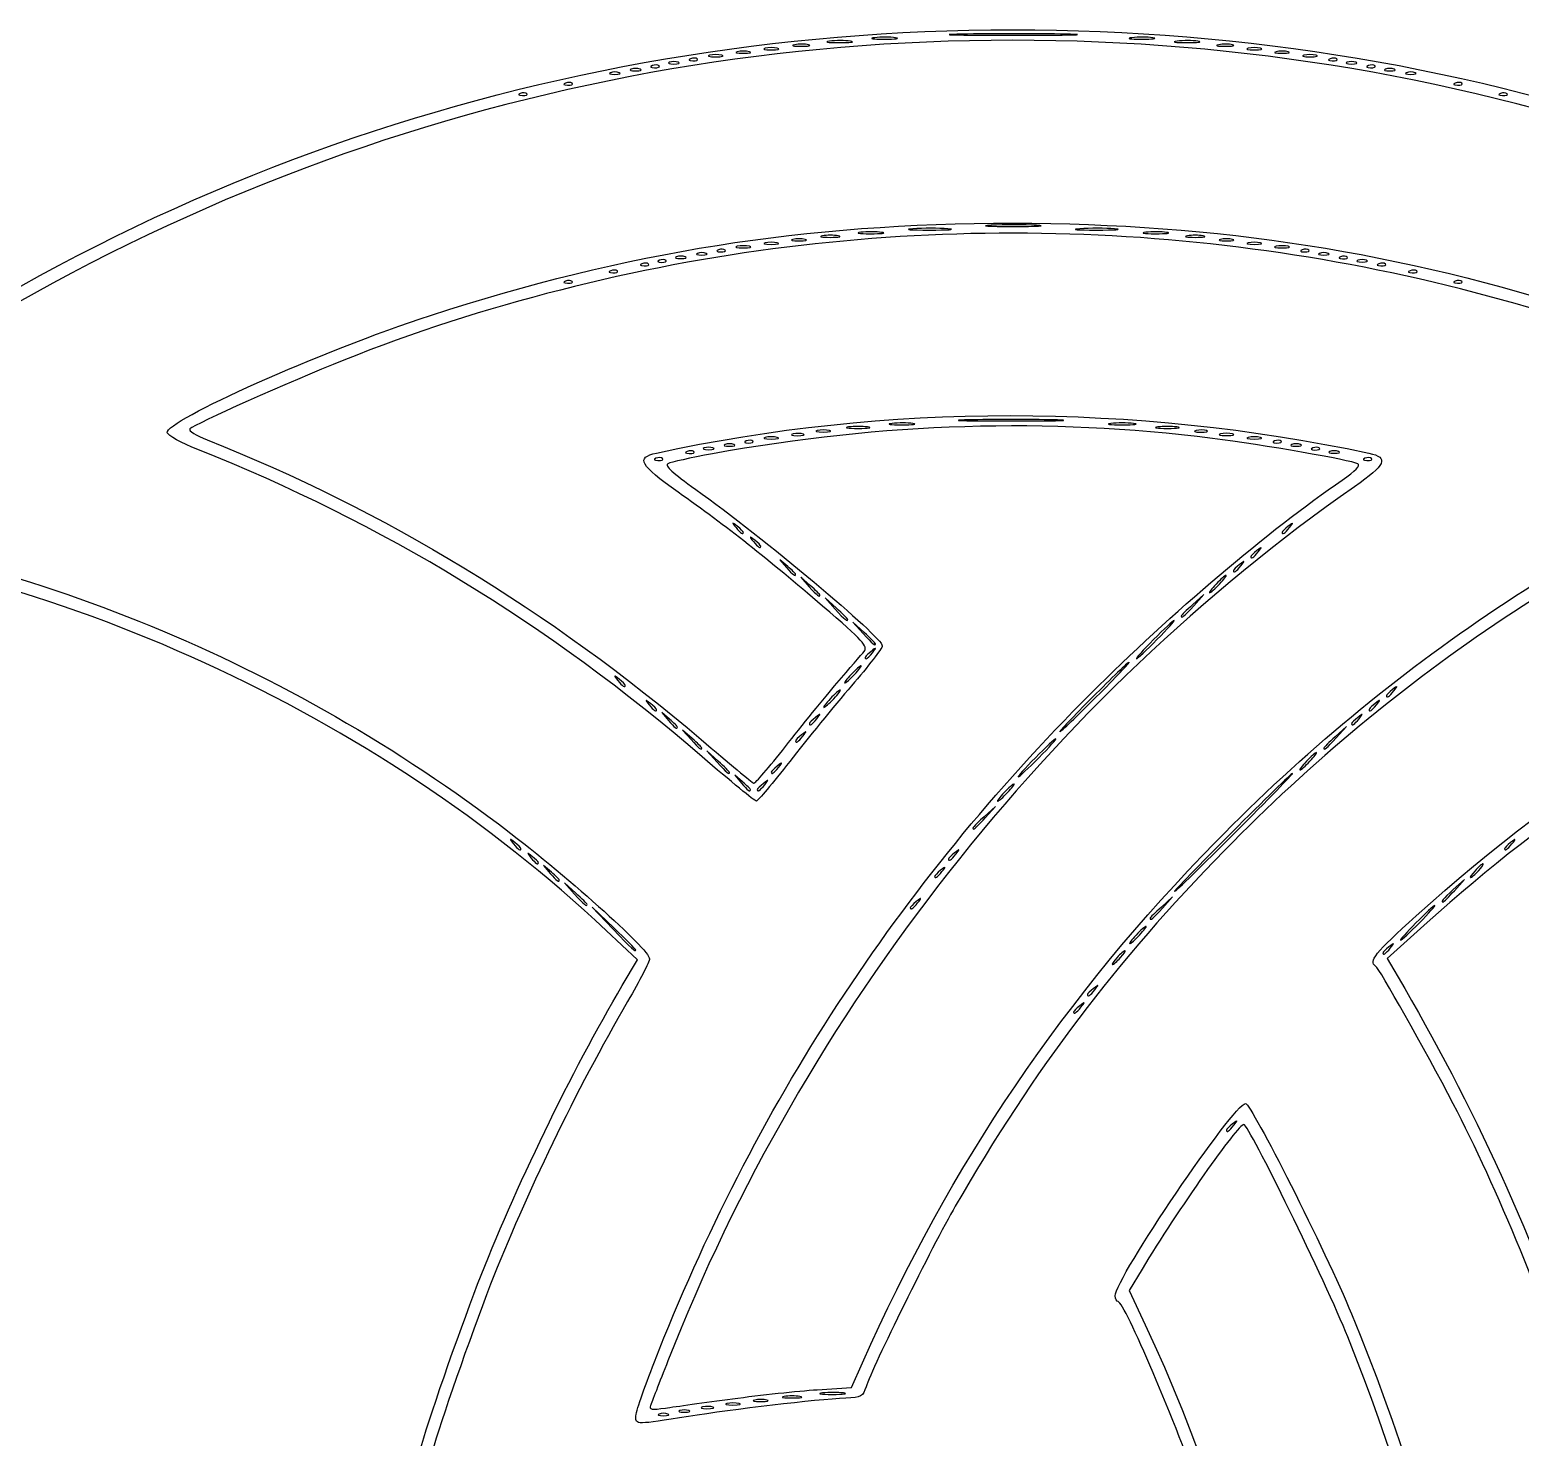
# Model space of a CAD drawing. Extents: x -435 to -123, y 280 to 590.
# Drawn here: x -354.8 to -241.4, y 482.9 to 590.1 of the extents above; entities that cross this region are included whole.
import ezdxf

# ---------------------------------------------------------------- set-up
doc = ezdxf.new("R2010")
doc.units = 0
doc.layers.add('Image', color=7, linetype='CONTINUOUS')

msp = doc.modelspace()

# ---------------------------------------------------------------- linework, layer by layer
at = {"layer": 'Image', "color": 7}
for points in [[(-295.553871, 588.941659)], [(-292.37723, 589.2135)], [(-288.937647, 589.478083)], [(-275.961449, 589.75139)], [(-269.35848, 589.478083)], [(-265.918897, 589.2135)], [(-263.274715, 588.941659)], [(-304.029136, 587.861373)], [(-302.17155, 588.148499)], [(-300.054883, 588.413082)], [(-297.938216, 588.677665)], [(-261.161133, 588.677665)], [(-259.044466, 588.413082)], [(-256.9278, 588.148499)], [(-255.345811, 587.861373)], [(-309.976758, 586.818425)], [(-308.389258, 587.083008)], [(-306.939553, 587.332206)], [(-305.478841, 587.612175)], [(-253.885091, 587.612175)], [(-252.435394, 587.332206)], [(-250.974675, 587.083008)], [(-249.387175, 586.818425)], [(-313.554136, 586.00929)], [(-245.820811, 586.00929)], [(-316.99372, 585.21554)], [(-242.381228, 585.21554)], [(-295.82155, 574.125582)], [(-293.308008, 574.394505)], [(-289.99598, 574.661416)], [(-284.96477, 574.931135)], [(-278.215751, 575.197094)], [(-272.26477, 574.931135)], [(-268.300147, 574.661416)], [(-265.526758, 574.394505)], [(-263.2778, 574.125582)], [(-303.362175, 573.060092)], [(-301.91247, 573.30929)], [(-300.054883, 573.596415)], [(-297.938216, 573.860999)], [(-261.161133, 573.860999)], [(-259.044466, 573.596415)], [(-257.462478, 573.30929)], [(-256.001758, 573.060092)], [(-307.733303, 572.250959)], [(-306.410386, 572.515542)], [(-304.949675, 572.795508)], [(-254.552061, 572.780126)], [(-253.091341, 572.530925)], [(-251.641644, 572.250959)], [(-313.554136, 570.928042)], [(-310.114553, 571.721792)], [(-249.260394, 571.721792)], [(-245.820811, 570.928042)], [(-293.969466, 559.573501)], [(-291.05905, 559.845207)], [(-287.61473, 560.109336)], [(-276.903841, 560.382544)], [(-270.818425, 560.111717)], [(-267.511133, 559.845207)], [(-265.257148, 559.564678)], [(-302.833008, 558.243425)], [(-301.245508, 558.508008)], [(-299.795803, 558.757206)], [(-297.938216, 559.044332)], [(-295.948814, 559.300094)], [(-263.2778, 559.308918)], [(-261.161133, 559.044332)], [(-259.579144, 558.757206)], [(-258.118425, 558.508008)], [(-256.668728, 558.228042)], [(-306.67497, 557.434292)], [(-304.29372, 557.963459)], [(-255.208008, 557.978842)], [(-252.699978, 557.434292)], [(-300.517904, 551.818096)], [(-258.94457, 552.18122)], [(-299.194987, 550.759762)], [(-261.32582, 550.329137)], [(-262.648737, 549.270804)], [(-296.549154, 548.634483)], [(-294.697071, 547.041872)], [(-264.269987, 547.881741)], [(-266.23772, 546.228095)], [(-292.580404, 545.186407)], [(-269.032487, 543.648408)], [(-290.69456, 542.65622)], [(-290.463737, 543.334324)], [(-309.513737, 540.176429)], [(-292.051237, 541.002575)], [(-293.638737, 539.150491)], [(-273.662696, 539.282783)], [(-251.00707, 539.745804)], [(-307.132487, 538.324346)], [(-252.329987, 538.68747)], [(-305.544987, 536.992817)], [(-294.927893, 537.629137)], [(-253.652904, 537.629137)], [(-295.986226, 536.30622)], [(-255.389801, 536.173929)], [(-303.692904, 535.400205)], [(-278.028321, 534.652575)], [(-301.576237, 533.54474)], [(-297.83831, 533.92497)], [(-257.390821, 534.387991)], [(-299.988737, 532.230317)], [(-298.896643, 532.602054)], [(-280.409571, 532.006741)], [(-282.11272, 530.088512)], [(-263.079362, 528.964033)], [(-317.451237, 527.74101)], [(-242.011237, 528.104134)], [(-316.128321, 526.682676)], [(-284.34456, 527.310387)], [(-314.540821, 525.351147)], [(-285.402893, 525.98747)], [(-244.558529, 526.053614)], [(-246.393967, 524.532259)], [(-312.424154, 523.490571)], [(-287.254976, 523.60622)], [(-268.61897, 523.209345)], [(-249.056446, 522.084864)], [(-270.355404, 521.158825)], [(-308.719987, 520.042624)], [(-251.271654, 520.166634)], [(-271.810612, 519.439033)], [(-273.761226, 516.991637)], [(-274.81956, 515.66872)], [(-263.177904, 506.672887)], [(-301.340837, 485.850803)], [(-298.731966, 485.754751)], [(-296.218425, 486.023674)], [(-292.906397, 486.290586)], [(-308.719987, 484.488061)], [(-306.272591, 484.689261)], [(-304.685091, 484.953844)], [(-302.827981, 485.216764)], [(-300.848633, 485.490168)]]:
    msp.add_lwpolyline(points, close=True, dxfattribs=at)
for points in [[(-297.144466, 549.229796), (-297.739779, 549.733825), (-297.235748, 549.138512)], [(-295.424675, 547.769476), (-296.152279, 548.410908), (-295.51085, 547.683304)], [(-266.23772, 546.228095), (-265.460612, 547.087991), (-266.320508, 546.310886)], [(-293.4403, 546.046303), (-294.300196, 546.823408), (-293.523088, 545.963512)], [(-291.323633, 544.194219), (-292.183529, 544.971325), (-291.406421, 544.111429)], [(-306.1403, 537.588129), (-306.735612, 538.092158), (-306.231581, 537.496845)], [(-304.420508, 536.127809), (-305.148112, 536.769241), (-304.506683, 536.041637)], [(-255.389801, 536.173929), (-254.612696, 537.033825), (-255.472591, 536.256719)], [(-302.436133, 534.404636), (-303.296029, 535.181741), (-302.518921, 534.321845)], [(-300.58405, 532.825629), (-301.179362, 533.329658), (-300.675331, 532.734345)], [(-282.11272, 530.088512), (-281.335612, 530.948408), (-282.195508, 530.171303)], [(-315.136133, 525.94646), (-315.731446, 526.450489), (-315.227414, 525.855176)], [(-246.393967, 524.532259), (-245.616862, 525.392155), (-246.476758, 524.61505)], [(-313.28405, 524.350467), (-314.143946, 525.127572), (-313.366838, 524.267676)], [(-310.373633, 521.69627), (-312.027279, 523.275489), (-310.44806, 521.621843)], [(-268.61897, 523.209345), (-267.841862, 524.069241), (-268.701758, 523.292136)], [(-248.471103, 522.101331), (-251.500492, 519.360433), (-250.176702, 517.08463)], [(-309.744295, 517.310092), (-308.578276, 519.282191), (-310.964236, 521.515618)], [(-270.173476, 495.724876), (-271.14836, 494.103425), (-269.929478, 491.491543)], [(-294.905298, 486.540545), (-292.277033, 486.712787), (-291.446373, 488.589971)]]:
    msp.add_lwpolyline(points, dxfattribs=at)
for points in [[(-377.354862, 555.773746), (-349.712042, 578.146849), (-315.847201, 590.082783), (-280.012696, 590.082783)], [(-280.012696, 590.082783), (-244.37826, 590.082783), (-211.256774, 578.494483), (-183.353631, 556.264421)], [(-280.012696, 589.289033), (-315.107876, 589.289033), (-348.597908, 577.498469), (-376.334152, 555.377937)], [(-296.612204, 588.946998), (-296.941346, 588.883712), (-296.734362, 588.829528), (-296.152279, 588.826591)], [(-295.553871, 588.941653), (-295.806839, 589.007876), (-296.283089, 589.010278), (-296.612204, 588.946998)], [(-296.152279, 588.826591), (-295.570196, 588.823655), (-295.300929, 588.875436), (-295.553871, 588.941659)], [(-293.96473, 589.216198), (-294.440266, 589.157313), (-294.114987, 589.107918), (-293.241862, 589.106433)], [(-292.37723, 589.2135), (-292.774793, 589.27387), (-293.489168, 589.275084), (-293.96473, 589.216198)], [(-293.241862, 589.106433), (-292.368737, 589.104846), (-291.979641, 589.153127), (-292.37723, 589.2135)], [(-290.525147, 589.480782), (-291.000683, 589.421896), (-290.675404, 589.372501), (-289.802279, 589.371017)], [(-288.937647, 589.478083), (-289.33521, 589.538453), (-290.049585, 589.539667), (-290.525147, 589.480782)], [(-289.802279, 589.371017), (-288.929154, 589.369429), (-288.540058, 589.41771), (-288.937647, 589.478083)], [(-283.898949, 589.751607), (-286.127137, 589.707302), (-284.378321, 589.670959), (-280.012696, 589.67084)], [(-275.961449, 589.75139), (-278.098885, 589.79581), (-281.67076, 589.795908), (-283.898949, 589.751607)], [(-280.012696, 589.67084), (-275.647071, 589.670721), (-273.824012, 589.706969), (-275.961449, 589.75139)], [(-184.137644, 555.685526), (-211.849441, 577.643567), (-245.075419, 589.289033), (-280.012696, 589.289033)], [(-270.94598, 589.480782), (-271.421516, 589.421896), (-271.096237, 589.372501), (-270.223112, 589.371017)], [(-269.35848, 589.478083), (-269.756043, 589.538453), (-270.470418, 589.539667), (-270.94598, 589.480782)], [(-270.223112, 589.371017), (-269.349987, 589.369429), (-268.960891, 589.41771), (-269.35848, 589.478083)], [(-267.506397, 589.216198), (-267.981933, 589.157313), (-267.656654, 589.107918), (-266.783529, 589.106433)], [(-265.918897, 589.2135), (-266.31646, 589.27387), (-267.030835, 589.275084), (-267.506397, 589.216198)], [(-266.783529, 589.106433), (-265.910404, 589.104846), (-265.521308, 589.153127), (-265.918897, 589.2135)], [(-264.333048, 588.946998), (-264.662179, 588.883712), (-264.455196, 588.829528), (-263.873112, 588.826591)], [(-263.274715, 588.941653), (-263.52768, 589.007876), (-264.00393, 589.010278), (-264.333048, 588.946998)], [(-263.873112, 588.826591), (-263.291029, 588.823655), (-263.021749, 588.875436), (-263.274715, 588.941659)], [(-304.536263, 587.882259), (-304.747321, 587.797799), (-304.684642, 587.735103), (-304.376402, 587.722408)], [(-304.029136, 587.861384), (-304.117057, 587.949302), (-304.345261, 587.9587), (-304.536263, 587.882259)], [(-304.376402, 587.722408), (-304.097505, 587.710926), (-303.941215, 587.773455), (-304.029136, 587.861373)], [(-303.097591, 588.148499), (-303.352253, 588.081948), (-303.143894, 588.027497), (-302.634571, 588.027497)], [(-302.17155, 588.148499), (-302.426211, 588.215047), (-302.84293, 588.215047), (-303.097591, 588.148499)], [(-302.634571, 588.027497), (-302.125248, 588.027497), (-301.916888, 588.081948), (-302.17155, 588.148499)], [(-300.980925, 588.413082), (-301.235586, 588.346531), (-301.027227, 588.29208), (-300.517904, 588.29208)], [(-300.054883, 588.413082), (-300.309545, 588.47963), (-300.726263, 588.47963), (-300.980925, 588.413082)], [(-300.517904, 588.29208), (-300.008581, 588.29208), (-299.800222, 588.346531), (-300.054883, 588.413082)], [(-298.864258, 588.677665), (-299.11892, 588.611115), (-298.91056, 588.556664), (-298.401237, 588.556664)], [(-297.938216, 588.677665), (-298.192878, 588.744213), (-298.609597, 588.744213), (-298.864258, 588.677665)], [(-298.401237, 588.556664), (-297.891914, 588.556664), (-297.683555, 588.611115), (-297.938216, 588.677665)], [(-262.087175, 588.677665), (-262.341836, 588.611115), (-262.133477, 588.556664), (-261.624154, 588.556664)], [(-261.161133, 588.677665), (-261.415795, 588.744213), (-261.832513, 588.744213), (-262.087175, 588.677665)], [(-261.624154, 588.556664), (-261.114831, 588.556664), (-260.906472, 588.611115), (-261.161133, 588.677665)], [(-259.970508, 588.413082), (-260.22517, 588.346531), (-260.01681, 588.29208), (-259.507487, 588.29208)], [(-259.044466, 588.413082), (-259.299128, 588.47963), (-259.715847, 588.47963), (-259.970508, 588.413082)], [(-259.507487, 588.29208), (-258.998164, 588.29208), (-258.789805, 588.346531), (-259.044466, 588.413082)], [(-257.853841, 588.148499), (-258.108503, 588.081948), (-257.900144, 588.027497), (-257.390821, 588.027497)], [(-256.9278, 588.148499), (-257.182461, 588.215047), (-257.59918, 588.215047), (-257.853841, 588.148499)], [(-257.390821, 588.027497), (-256.881498, 588.027497), (-256.673138, 588.081948), (-256.9278, 588.148499)], [(-255.85293, 587.882259), (-256.063996, 587.797799), (-256.001303, 587.735103), (-255.693077, 587.722408)], [(-255.345811, 587.861384), (-255.433729, 587.949302), (-255.661935, 587.9587), (-255.85293, 587.882259)], [(-255.693077, 587.722408), (-255.414164, 587.710926), (-255.257893, 587.773455), (-255.345811, 587.861373)], [(-310.638216, 586.818425), (-310.820117, 586.745027), (-310.671289, 586.684972), (-310.307487, 586.684972)], [(-309.976758, 586.818425), (-310.158659, 586.891823), (-310.456315, 586.891823), (-310.638216, 586.818425)], [(-310.307487, 586.684972), (-309.943685, 586.684972), (-309.794857, 586.745027), (-309.976758, 586.818425)], [(-309.050716, 587.083008), (-309.232617, 587.00961), (-309.083789, 586.949555), (-308.719987, 586.949555)], [(-308.389258, 587.083008), (-308.571159, 587.156407), (-308.868815, 587.156407), (-309.050716, 587.083008)], [(-308.719987, 586.949555), (-308.356185, 586.949555), (-308.207357, 587.00961), (-308.389258, 587.083008)], [(-307.44668, 587.353092), (-307.657738, 587.268632), (-307.595058, 587.205937), (-307.286819, 587.193242)], [(-306.939553, 587.332217), (-307.027474, 587.420135), (-307.255677, 587.429533), (-307.44668, 587.353092)], [(-307.286819, 587.193242), (-307.007921, 587.181759), (-306.851632, 587.244288), (-306.939553, 587.332206)], [(-306.1403, 587.612175), (-306.322201, 587.538777), (-306.173373, 587.478722), (-305.809571, 587.478722)], [(-305.478841, 587.612175), (-305.660742, 587.685573), (-305.958399, 587.685573), (-306.1403, 587.612175)], [(-305.809571, 587.478722), (-305.445769, 587.478722), (-305.29694, 587.538777), (-305.478841, 587.612175)], [(-254.54655, 587.612175), (-254.728451, 587.538777), (-254.579623, 587.478722), (-254.215821, 587.478722)], [(-253.885091, 587.612175), (-254.066992, 587.685573), (-254.364649, 587.685573), (-254.54655, 587.612175)], [(-254.215821, 587.478722), (-253.852019, 587.478722), (-253.70319, 587.538777), (-253.885091, 587.612175)], [(-252.942513, 587.353092), (-253.153579, 587.268632), (-253.090886, 587.205937), (-252.78266, 587.193242)], [(-252.435394, 587.332217), (-252.523313, 587.420135), (-252.751519, 587.429533), (-252.942513, 587.353092)], [(-252.78266, 587.193242), (-252.503747, 587.181759), (-252.347476, 587.244288), (-252.435394, 587.332206)], [(-251.636133, 587.083008), (-251.818034, 587.00961), (-251.669206, 586.949555), (-251.305404, 586.949555)], [(-250.974675, 587.083008), (-251.156576, 587.156407), (-251.454232, 587.156407), (-251.636133, 587.083008)], [(-251.305404, 586.949555), (-250.941602, 586.949555), (-250.792774, 587.00961), (-250.974675, 587.083008)], [(-250.048633, 586.818425), (-250.230534, 586.745027), (-250.081706, 586.684972), (-249.717904, 586.684972)], [(-249.387175, 586.818425), (-249.569076, 586.891823), (-249.866732, 586.891823), (-250.048633, 586.818425)], [(-249.717904, 586.684972), (-249.354102, 586.684972), (-249.205274, 586.745027), (-249.387175, 586.818425)], [(-314.061263, 586.030176), (-314.272321, 585.945716), (-314.209642, 585.88302), (-313.901402, 585.870325)], [(-313.554136, 586.0093), (-313.642057, 586.097219), (-313.870261, 586.106617), (-314.061263, 586.030176)], [(-313.901402, 585.870325), (-313.622505, 585.858842), (-313.466215, 585.921371), (-313.554136, 586.00929)], [(-246.32793, 586.030176), (-246.538996, 585.945716), (-246.476303, 585.88302), (-246.168077, 585.870325)], [(-245.820811, 586.0093), (-245.908729, 586.097219), (-246.136935, 586.106617), (-246.32793, 586.030176)], [(-246.168077, 585.870325), (-245.889164, 585.858842), (-245.732893, 585.921371), (-245.820811, 586.00929)], [(-317.500847, 585.236426), (-317.711905, 585.151966), (-317.649225, 585.08927), (-317.340985, 585.076575)], [(-316.99372, 585.21555), (-317.081641, 585.303469), (-317.309844, 585.312867), (-317.500847, 585.236426)], [(-317.340985, 585.076575), (-317.062088, 585.065092), (-316.905799, 585.127621), (-316.99372, 585.21554)], [(-242.888347, 585.236426), (-243.099413, 585.151966), (-243.03672, 585.08927), (-242.728493, 585.076575)], [(-242.381228, 585.21555), (-242.469146, 585.303469), (-242.697352, 585.312867), (-242.888347, 585.236426)], [(-242.728493, 585.076575), (-242.44958, 585.065092), (-242.293309, 585.127621), (-242.381228, 585.21554)], [(-229.477279, 565.095409), (-251.03986, 573.48937), (-274.238588, 576.380189), (-297.210612, 573.535739)], [(-324.330404, 568.337002), (-309.452513, 573.198969), (-295.830175, 575.356667), (-280.012696, 575.356667)], [(-278.215751, 575.197142), (-279.119198, 575.248648), (-280.66701, 575.249029), (-281.655335, 575.197936)], [(-280.012696, 575.356667), (-264.456315, 575.356667), (-250.33069, 573.14261), (-236.091862, 568.472495)], [(-296.747591, 574.125582), (-297.002253, 574.059031), (-296.793894, 574.00458), (-296.284571, 574.00458)], [(-295.82155, 574.125582), (-296.076211, 574.19213), (-296.49293, 574.19213), (-296.747591, 574.125582)], [(-296.284571, 574.00458), (-295.775248, 574.00458), (-295.566888, 574.059031), (-295.82155, 574.125582)], [(-294.498633, 574.394505), (-294.826055, 574.331441), (-294.558164, 574.279842), (-293.903321, 574.279842)], [(-293.308008, 574.394505), (-293.63543, 574.457571), (-294.171211, 574.457571), (-294.498633, 574.394505)], [(-293.903321, 574.279842), (-293.248477, 574.279842), (-292.980586, 574.331441), (-293.308008, 574.394505)], [(-291.58348, 574.664115), (-292.059016, 574.605229), (-291.733737, 574.555834), (-290.860612, 574.55435)], [(-289.99598, 574.661416), (-290.393543, 574.721786), (-291.107918, 574.723001), (-291.58348, 574.664115)], [(-290.860612, 574.55435), (-289.987487, 574.552762), (-289.598391, 574.601044), (-289.99598, 574.661416)], [(-287.610603, 574.932387), (-288.379456, 574.878771), (-287.817904, 574.83434), (-286.362696, 574.833652)], [(-284.96477, 574.931064), (-285.651099, 574.985369), (-286.841724, 574.985933), (-287.610603, 574.932387)], [(-286.362696, 574.833652), (-284.907487, 574.832858), (-284.278414, 574.876829), (-284.96477, 574.931135)], [(-281.655335, 575.197936), (-282.643659, 575.14689), (-281.904466, 575.104747), (-280.012696, 575.104284)], [(-280.012696, 575.104284), (-278.120925, 575.103755), (-277.312305, 575.145585), (-278.215751, 575.197094)], [(-274.910603, 574.932387), (-275.679456, 574.878771), (-275.117904, 574.83434), (-273.662696, 574.833652)], [(-272.26477, 574.931064), (-272.951099, 574.985369), (-274.141724, 574.985933), (-274.910603, 574.932387)], [(-273.662696, 574.833652), (-272.207487, 574.832858), (-271.578414, 574.876829), (-272.26477, 574.931135)], [(-269.887647, 574.664115), (-270.363183, 574.605229), (-270.037904, 574.555834), (-269.164779, 574.55435)], [(-268.300147, 574.661416), (-268.69771, 574.721786), (-269.412085, 574.723001), (-269.887647, 574.664115)], [(-269.164779, 574.55435), (-268.291654, 574.552762), (-267.902558, 574.601044), (-268.300147, 574.661416)], [(-266.717383, 574.394505), (-267.044805, 574.331441), (-266.776914, 574.279842), (-266.122071, 574.279842)], [(-265.526758, 574.394505), (-265.85418, 574.457571), (-266.389961, 574.457571), (-266.717383, 574.394505)], [(-266.122071, 574.279842), (-265.467227, 574.279842), (-265.199336, 574.331441), (-265.526758, 574.394505)], [(-264.203841, 574.125582), (-264.458503, 574.059031), (-264.250144, 574.00458), (-263.740821, 574.00458)], [(-263.2778, 574.125582), (-263.532461, 574.19213), (-263.94918, 574.19213), (-264.203841, 574.125582)], [(-263.740821, 574.00458), (-263.231498, 574.00458), (-263.023138, 574.059031), (-263.2778, 574.125582)], [(-297.210612, 573.535739), (-308.719696, 572.110656), (-320.43669, 569.122703), (-330.944987, 564.933134)], [(-304.023633, 573.060092), (-304.205534, 572.986694), (-304.056706, 572.926639), (-303.692904, 572.926639)], [(-303.362175, 573.060092), (-303.544076, 573.13349), (-303.841732, 573.13349), (-304.023633, 573.060092)], [(-303.692904, 572.926639), (-303.329102, 572.926639), (-303.180274, 572.986694), (-303.362175, 573.060092)], [(-302.419597, 573.330176), (-302.630655, 573.245716), (-302.567975, 573.18302), (-302.259735, 573.170325)], [(-301.91247, 573.3093), (-302.000391, 573.397219), (-302.228594, 573.406617), (-302.419597, 573.330176)], [(-302.259735, 573.170325), (-301.980838, 573.158842), (-301.824549, 573.221371), (-301.91247, 573.30929)], [(-300.980925, 573.596415), (-301.235586, 573.529865), (-301.027227, 573.475414), (-300.517904, 573.475414)], [(-300.054883, 573.596415), (-300.309545, 573.662963), (-300.726263, 573.662963), (-300.980925, 573.596415)], [(-300.517904, 573.475414), (-300.008581, 573.475414), (-299.800222, 573.529865), (-300.054883, 573.596415)], [(-298.864258, 573.860999), (-299.11892, 573.794448), (-298.91056, 573.739997), (-298.401237, 573.739997)], [(-297.938216, 573.860999), (-298.192878, 573.927547), (-298.609597, 573.927547), (-298.864258, 573.860999)], [(-298.401237, 573.739997), (-297.891914, 573.739997), (-297.683555, 573.794448), (-297.938216, 573.860999)], [(-262.087175, 573.860999), (-262.341836, 573.794448), (-262.133477, 573.739997), (-261.624154, 573.739997)], [(-261.161133, 573.860999), (-261.415795, 573.927547), (-261.832513, 573.927547), (-262.087175, 573.860999)], [(-261.624154, 573.739997), (-261.114831, 573.739997), (-260.906472, 573.794448), (-261.161133, 573.860999)], [(-259.970508, 573.596415), (-260.22517, 573.529865), (-260.01681, 573.475414), (-259.507487, 573.475414)], [(-259.044466, 573.596415), (-259.299128, 573.662963), (-259.715847, 573.662963), (-259.970508, 573.596415)], [(-259.507487, 573.475414), (-258.998164, 573.475414), (-258.789805, 573.529865), (-259.044466, 573.596415)], [(-257.969597, 573.330176), (-258.180663, 573.245716), (-258.11797, 573.18302), (-257.809743, 573.170325)], [(-257.462478, 573.3093), (-257.550396, 573.397219), (-257.778602, 573.406617), (-257.969597, 573.330176)], [(-257.809743, 573.170325), (-257.53083, 573.158842), (-257.374559, 573.221371), (-257.462478, 573.30929)], [(-256.663216, 573.060092), (-256.845117, 572.986694), (-256.696289, 572.926639), (-256.332487, 572.926639)], [(-256.001758, 573.060092), (-256.183659, 573.13349), (-256.481315, 573.13349), (-256.663216, 573.060092)], [(-256.332487, 572.926639), (-255.968685, 572.926639), (-255.819857, 572.986694), (-256.001758, 573.060092)], [(-308.24043, 572.271845), (-308.451488, 572.187385), (-308.388808, 572.124689), (-308.080569, 572.111994)], [(-307.733303, 572.25097), (-307.821224, 572.338888), (-308.049427, 572.348286), (-308.24043, 572.271845)], [(-308.080569, 572.111994), (-307.801671, 572.100512), (-307.645382, 572.163041), (-307.733303, 572.250959)], [(-306.917513, 572.536428), (-307.128571, 572.451968), (-307.065892, 572.389273), (-306.757652, 572.376578)], [(-306.410386, 572.515553), (-306.498308, 572.603471), (-306.726511, 572.612869), (-306.917513, 572.536428)], [(-306.757652, 572.376578), (-306.478755, 572.365095), (-306.322465, 572.427624), (-306.410386, 572.515542)], [(-305.611133, 572.795508), (-305.793034, 572.72211), (-305.644206, 572.662055), (-305.280404, 572.662055)], [(-304.949675, 572.795508), (-305.131576, 572.868907), (-305.429232, 572.868907), (-305.611133, 572.795508)], [(-305.280404, 572.662055), (-304.916602, 572.662055), (-304.767774, 572.72211), (-304.949675, 572.795508)], [(-255.05918, 572.801012), (-255.270246, 572.716552), (-255.207553, 572.653856), (-254.899327, 572.641161)], [(-254.552061, 572.780136), (-254.639979, 572.868055), (-254.868185, 572.877453), (-255.05918, 572.801012)], [(-254.899327, 572.641161), (-254.620414, 572.629678), (-254.464143, 572.692207), (-254.552061, 572.780126)], [(-253.7528, 572.530925), (-253.934701, 572.457527), (-253.785873, 572.397472), (-253.422071, 572.397472)], [(-253.091341, 572.530925), (-253.273242, 572.604323), (-253.570899, 572.604323), (-253.7528, 572.530925)], [(-253.422071, 572.397472), (-253.058269, 572.397472), (-252.90944, 572.457527), (-253.091341, 572.530925)], [(-252.148763, 572.271845), (-252.359829, 572.187385), (-252.297136, 572.124689), (-251.98891, 572.111994)], [(-251.641644, 572.25097), (-251.729563, 572.338888), (-251.957769, 572.348286), (-252.148763, 572.271845)], [(-251.98891, 572.111994), (-251.709997, 572.100512), (-251.553726, 572.163041), (-251.641644, 572.250959)], [(-314.061263, 570.948928), (-314.272321, 570.864468), (-314.209642, 570.801773), (-313.901402, 570.789078)], [(-313.554136, 570.928053), (-313.642057, 571.015971), (-313.870261, 571.025369), (-314.061263, 570.948928)], [(-313.901402, 570.789078), (-313.622505, 570.777595), (-313.466215, 570.840124), (-313.554136, 570.928042)], [(-310.62168, 571.742678), (-310.832738, 571.658218), (-310.770058, 571.595523), (-310.461819, 571.582828)], [(-310.114553, 571.721803), (-310.202474, 571.809721), (-310.430677, 571.819119), (-310.62168, 571.742678)], [(-310.461819, 571.582828), (-310.182921, 571.571345), (-310.026632, 571.633874), (-310.114553, 571.721792)], [(-249.767513, 571.742678), (-249.978579, 571.658218), (-249.915886, 571.595523), (-249.60766, 571.582828)], [(-249.260394, 571.721803), (-249.348313, 571.809721), (-249.576519, 571.819119), (-249.767513, 571.742678)], [(-249.60766, 571.582828), (-249.328747, 571.571345), (-249.172476, 571.633874), (-249.260394, 571.721792)], [(-246.32793, 570.948928), (-246.538996, 570.864468), (-246.476303, 570.801773), (-246.168077, 570.789078)], [(-245.820811, 570.928053), (-245.908729, 571.015971), (-246.136935, 571.025369), (-246.32793, 570.948928)], [(-246.168077, 570.789078), (-245.889164, 570.777595), (-245.732893, 570.840124), (-245.820811, 570.928042)], [(-344.378756, 559.407359), (-344.554122, 560.317907), (-332.665467, 565.613177), (-324.330404, 568.337002)], [(-330.944987, 564.933134), (-335.096908, 563.277792), (-342.289104, 560.059078), (-342.656134, 559.692056)], [(-307.1309, 557.853702), (-289.847338, 561.656828), (-270.683276, 561.654852), (-252.894502, 557.848119)], [(-264.799154, 558.968764), (-277.417768, 560.548856), (-289.791114, 560.168827), (-302.876162, 557.79928)], [(-342.056746, 558.129776), (-343.293277, 558.621697), (-344.338169, 559.196608), (-344.378756, 559.407359)], [(-342.656134, 559.692056), (-342.781969, 559.566217), (-342.199013, 559.194338), (-341.345679, 558.856068)], [(-295.948814, 559.300081), (-296.127937, 559.372556), (-296.485125, 559.376966), (-296.742564, 559.309897)], [(-294.895508, 559.573501), (-295.15017, 559.506951), (-294.94181, 559.4525), (-294.432487, 559.4525)], [(-293.969466, 559.573501), (-294.224128, 559.640049), (-294.640847, 559.640049), (-294.895508, 559.573501)], [(-294.432487, 559.4525), (-293.923164, 559.4525), (-293.714805, 559.506951), (-293.969466, 559.573501)], [(-292.514258, 559.845207), (-292.91444, 559.784586), (-292.587019, 559.734985), (-291.786654, 559.734985)], [(-291.05905, 559.845207), (-291.459232, 559.905831), (-292.114076, 559.905831), (-292.514258, 559.845207)], [(-291.786654, 559.734985), (-290.986289, 559.734985), (-290.658867, 559.784586), (-291.05905, 559.845207)], [(-289.20223, 560.112034), (-289.677766, 560.053149), (-289.352487, 560.003754), (-288.479362, 560.002269)], [(-287.61473, 560.109336), (-288.012293, 560.169706), (-288.726668, 560.17092), (-289.20223, 560.112034)], [(-288.479362, 560.002269), (-287.606237, 560.000682), (-287.217141, 560.048963), (-287.61473, 560.109336)], [(-283.386133, 560.382544), (-285.168763, 560.336769), (-283.710248, 560.299317), (-280.144987, 560.299317)], [(-276.903841, 560.382544), (-278.686472, 560.42832), (-281.603503, 560.42832), (-283.386133, 560.382544)], [(-280.144987, 560.299317), (-276.579727, 560.299317), (-275.121211, 560.336769), (-276.903841, 560.382544)], [(-272.538216, 560.111717), (-273.011159, 560.053024), (-272.624206, 560.005002), (-271.678321, 560.005002)], [(-270.818425, 560.111717), (-271.291367, 560.170407), (-272.065274, 560.170407), (-272.538216, 560.111717)], [(-271.678321, 560.005002), (-270.732435, 560.005002), (-270.345482, 560.053024), (-270.818425, 560.111717)], [(-268.966341, 559.845207), (-269.366524, 559.784586), (-269.039102, 559.734985), (-268.238737, 559.734985)], [(-267.511133, 559.845207), (-267.911315, 559.905831), (-268.566159, 559.905831), (-268.966341, 559.845207)], [(-268.238737, 559.734985), (-267.438373, 559.734985), (-267.110951, 559.784586), (-267.511133, 559.845207)], [(-266.050898, 559.57448), (-266.308311, 559.507398), (-266.161758, 559.4481), (-265.725196, 559.442707)], [(-265.257148, 559.564664), (-265.436271, 559.637139), (-265.793458, 559.64155), (-266.050898, 559.57448)], [(-265.725196, 559.442707), (-265.288633, 559.43731), (-265.077998, 559.4922), (-265.257148, 559.564678)], [(-263.2778, 559.308918), (-263.532461, 559.375466), (-263.94918, 559.375466), (-264.203841, 559.308918)], [(-341.345679, 558.856068), (-327.904898, 553.528164), (-315.209661, 545.82681), (-303.732459, 536.038631)], [(-303.494466, 558.243425), (-303.676367, 558.170027), (-303.527539, 558.109972), (-303.163737, 558.109972)], [(-302.833008, 558.243425), (-303.014909, 558.316823), (-303.312565, 558.316823), (-303.494466, 558.243425)], [(-303.163737, 558.109972), (-302.799935, 558.109972), (-302.651107, 558.170027), (-302.833008, 558.243425)], [(-301.906966, 558.508008), (-302.088867, 558.43461), (-301.940039, 558.374555), (-301.576237, 558.374555)], [(-301.245508, 558.508008), (-301.427409, 558.581407), (-301.725065, 558.581407), (-301.906966, 558.508008)], [(-301.576237, 558.374555), (-301.212435, 558.374555), (-301.063607, 558.43461), (-301.245508, 558.508008)], [(-300.30293, 558.778092), (-300.513988, 558.693632), (-300.451308, 558.630937), (-300.143069, 558.618242)], [(-299.795803, 558.757217), (-299.883724, 558.845135), (-300.111927, 558.854533), (-300.30293, 558.778092)], [(-300.143069, 558.618242), (-299.864171, 558.606759), (-299.707882, 558.669288), (-299.795803, 558.757206)], [(-298.864258, 559.044332), (-299.11892, 558.977781), (-298.91056, 558.92333), (-298.401237, 558.92333)], [(-297.938216, 559.044332), (-298.192878, 559.11088), (-298.609597, 559.11088), (-298.864258, 559.044332)], [(-298.401237, 558.92333), (-297.891914, 558.92333), (-297.683555, 558.977781), (-297.938216, 559.044332)], [(-296.742564, 559.309897), (-296.999977, 559.242815), (-296.853425, 559.183516), (-296.416862, 559.178124)], [(-296.416862, 559.178124), (-295.9803, 559.172726), (-295.769665, 559.227617), (-295.948814, 559.300094)], [(-253.743468, 557.034777), (-254.242967, 557.311922), (-260.98182, 558.49076), (-264.799154, 558.968764)], [(-264.553311, 528.264543), (-251.276953, 541.800968), (-236.099027, 551.922177), (-218.683832, 558.85203)], [(-264.203841, 559.308918), (-264.458503, 559.242367), (-264.250144, 559.187916), (-263.740821, 559.187916)], [(-263.740821, 559.187916), (-263.231498, 559.187916), (-263.023138, 559.242367), (-263.2778, 559.308918)], [(-262.087175, 559.044332), (-262.341836, 558.977781), (-262.133477, 558.92333), (-261.624154, 558.92333)], [(-261.161133, 559.044332), (-261.415795, 559.11088), (-261.832513, 559.11088), (-262.087175, 559.044332)], [(-261.624154, 558.92333), (-261.114831, 558.92333), (-260.906472, 558.977781), (-261.161133, 559.044332)], [(-260.086263, 558.778092), (-260.297329, 558.693632), (-260.234636, 558.630937), (-259.92641, 558.618242)], [(-259.579144, 558.757217), (-259.667063, 558.845135), (-259.895269, 558.854533), (-260.086263, 558.778092)], [(-259.92641, 558.618242), (-259.647497, 558.606759), (-259.491226, 558.669288), (-259.579144, 558.757206)], [(-258.779883, 558.508008), (-258.961784, 558.43461), (-258.812956, 558.374555), (-258.449154, 558.374555)], [(-258.118425, 558.508008), (-258.300326, 558.581407), (-258.597982, 558.581407), (-258.779883, 558.508008)], [(-258.449154, 558.374555), (-258.085352, 558.374555), (-257.936524, 558.43461), (-258.118425, 558.508008)], [(-257.175847, 558.248928), (-257.386913, 558.164468), (-257.32422, 558.101773), (-257.015993, 558.089078)], [(-256.668728, 558.228053), (-256.756646, 558.315971), (-256.984852, 558.325369), (-257.175847, 558.248928)], [(-257.015993, 558.089078), (-256.73708, 558.077595), (-256.580809, 558.140124), (-256.668728, 558.228042)], [(-303.651338, 534.723102), (-315.42056, 544.870828), (-328.000466, 552.537815), (-342.056746, 558.129776)], [(-305.491674, 554.882442), (-308.426141, 556.962075), (-308.724565, 557.503023), (-307.1309, 557.853702)], [(-307.182097, 557.455178), (-307.393155, 557.370718), (-307.330475, 557.308023), (-307.022235, 557.295328)], [(-306.67497, 557.434303), (-306.762891, 557.522221), (-306.991094, 557.531619), (-307.182097, 557.455178)], [(-307.022235, 557.295328), (-306.743338, 557.283845), (-306.587049, 557.346374), (-306.67497, 557.434292)], [(-302.876162, 557.79928), (-304.537004, 557.498523), (-306.060158, 557.160515), (-306.260923, 557.048154)], [(-304.800847, 557.984345), (-305.011905, 557.899885), (-304.949225, 557.837189), (-304.640985, 557.824494)], [(-304.29372, 557.96347), (-304.381641, 558.051388), (-304.609844, 558.060786), (-304.800847, 557.984345)], [(-304.640985, 557.824494), (-304.362088, 557.813012), (-304.205799, 557.875541), (-304.29372, 557.963459)], [(-217.968645, 558.127445), (-235.626844, 551.084234), (-250.696465, 541.067712), (-263.891564, 527.603265)], [(-255.869466, 557.978842), (-256.051367, 557.905444), (-255.902539, 557.845389), (-255.538737, 557.845389)], [(-255.208008, 557.978842), (-255.389909, 558.05224), (-255.687565, 558.05224), (-255.869466, 557.978842)], [(-255.538737, 557.845389), (-255.174935, 557.845389), (-255.026107, 557.905444), (-255.208008, 557.978842)], [(-252.894502, 557.848119), (-251.355487, 557.518774), (-251.600105, 556.952597), (-254.004027, 555.2801)], [(-253.207097, 557.455178), (-253.418163, 557.370718), (-253.35547, 557.308023), (-253.047243, 557.295328)], [(-252.699978, 557.434303), (-252.787896, 557.522221), (-253.016102, 557.531619), (-253.207097, 557.455178)], [(-253.047243, 557.295328), (-252.76833, 557.283845), (-252.612059, 557.346374), (-252.699978, 557.434292)], [(-306.260923, 557.048154), (-306.519024, 556.90371), (-305.89855, 556.32822), (-304.142854, 555.08367)], [(-254.928661, 555.803501), (-253.907113, 556.501784), (-253.515709, 556.908406), (-253.743468, 557.034777)], [(-254.004027, 555.2801), (-277.058014, 539.240582), (-295.953418, 515.182758), (-306.259971, 488.747366)], [(-294.487282, 546.207839), (-298.656692, 549.790181), (-301.777135, 552.249975), (-305.491674, 554.882442)], [(-304.142854, 555.08367), (-299.04989, 551.473428), (-289.925945, 543.818501), (-289.94272, 543.169853)], [(-274.067058, 539.554727), (-267.987119, 545.634489), (-260.4756, 552.011869), (-254.928661, 555.803501)], [(-376.414453, 552.591639), (-356.110514, 550.384001), (-336.169026, 542.381705), (-319.171029, 529.620485)], [(-300.980925, 552.281116), (-301.40058, 552.610224), (-301.40992, 552.600865), (-301.080831, 552.18122)], [(-258.94457, 552.18122), (-258.615463, 552.600865), (-258.624821, 552.610224), (-259.044466, 552.281116)], [(-310.964236, 521.515618), (-328.727329, 538.143154), (-352.5461, 549.045678), (-377.203573, 551.835222)], [(-301.080831, 552.18122), (-300.73518, 551.740491), (-300.517904, 551.600333), (-300.517904, 551.818096)], [(-300.517904, 551.818096), (-300.517904, 551.873036), (-300.726263, 552.081396), (-300.980925, 552.281116)], [(-299.658008, 551.222783), (-300.077664, 551.55189), (-300.087004, 551.542532), (-299.757915, 551.122887)], [(-259.044466, 552.281116), (-259.299128, 552.081396), (-259.507487, 551.873036), (-259.507487, 551.818096)], [(-259.507487, 551.818096), (-259.507487, 551.600333), (-259.290214, 551.740491), (-258.94457, 552.18122)], [(-182.954983, 551.816863), (-207.354646, 549.044074), (-230.089472, 538.732452), (-248.471103, 522.101331)], [(-299.757915, 551.122887), (-299.412263, 550.682157), (-299.194987, 550.542), (-299.194987, 550.759762)], [(-299.194987, 550.759762), (-299.194987, 550.814703), (-299.403347, 551.023062), (-299.658008, 551.222783)], [(-261.425716, 550.429033), (-261.680378, 550.229312), (-261.888737, 550.020953), (-261.888737, 549.966012)], [(-261.888737, 549.966012), (-261.888737, 549.74825), (-261.671464, 549.888407), (-261.32582, 550.329137)], [(-261.32582, 550.329137), (-260.996713, 550.748782), (-261.006071, 550.75814), (-261.425716, 550.429033)], [(-296.549154, 548.634483), (-296.549154, 548.684691), (-296.817045, 548.952581), (-297.144466, 549.229796)], [(-262.748633, 549.3707), (-263.003295, 549.170979), (-263.211654, 548.96262), (-263.211654, 548.907679)], [(-263.211654, 548.907679), (-263.211654, 548.689916), (-262.994381, 548.830074), (-262.648737, 549.270804)], [(-262.648737, 549.270804), (-262.31963, 549.690449), (-262.328988, 549.699807), (-262.748633, 549.3707)], [(-297.235748, 549.138512), (-296.762091, 548.579066), (-296.549154, 548.422751), (-296.549154, 548.634483)], [(-263.780871, 548.5432), (-263.853631, 548.5432), (-264.192795, 548.245543), (-264.534571, 547.881741)], [(-264.269987, 547.881741), (-263.928212, 548.245543), (-263.70811, 548.5432), (-263.780871, 548.5432)], [(-295.51085, 547.683304), (-294.91133, 547.003248), (-294.697071, 546.834364), (-294.697071, 547.041872)], [(-294.697071, 547.041872), (-294.697071, 547.089264), (-295.024492, 547.416686), (-295.424675, 547.769476)], [(-264.534571, 547.881741), (-264.876359, 547.517939), (-265.09644, 547.220283), (-265.023679, 547.220283)], [(-265.023679, 547.220283), (-264.950919, 547.220283), (-264.611776, 547.517939), (-264.269987, 547.881741)], [(-291.330565, 542.755738), (-291.011531, 543.136656), (-291.373428, 543.532433), (-294.487282, 546.207839)], [(-293.523088, 545.963512), (-292.798712, 545.161967), (-292.580404, 544.982), (-292.580404, 545.186407)], [(-292.580404, 545.186407), (-292.580404, 545.231942), (-292.967357, 545.618895), (-293.4403, 546.046303)], [(-266.320508, 546.310886), (-266.793451, 545.883478), (-267.180404, 545.496525), (-267.180404, 545.45099)], [(-267.180404, 545.45099), (-267.180404, 545.246584), (-266.962096, 545.426543), (-266.23772, 546.228095)], [(-249.307914, 522.615409), (-237.73484, 533.097314), (-225.306133, 540.685559), (-210.820238, 546.113742)], [(-267.727642, 545.103616), (-267.800402, 545.103616), (-268.506654, 544.448772), (-269.297071, 543.648408)], [(-269.032487, 543.648408), (-268.242071, 544.448772), (-267.654881, 545.103616), (-267.727642, 545.103616)], [(-291.406421, 544.111429), (-290.682045, 543.309884), (-290.463737, 543.129917), (-290.463737, 543.334324)], [(-290.463737, 543.334324), (-290.463737, 543.379858), (-290.85069, 543.766812), (-291.323633, 544.194219)], [(-269.297071, 543.648408), (-270.087487, 542.848043), (-270.674677, 542.1932), (-270.601916, 542.1932)], [(-270.601916, 542.1932), (-270.529156, 542.1932), (-269.822904, 542.848043), (-269.032487, 543.648408)], [(-293.393442, 540.341116), (-292.457055, 541.432522), (-291.528765, 542.519103), (-291.330565, 542.755738)], [(-289.94272, 543.169853), (-289.947218, 542.996496), (-291.008118, 541.625107), (-292.300316, 540.122322)], [(-290.794466, 542.756116), (-291.235209, 542.410473), (-291.375359, 542.1932), (-291.157581, 542.1932)], [(-291.157581, 542.1932), (-291.102653, 542.1932), (-290.894294, 542.401559), (-290.69456, 542.65622)], [(-290.69456, 542.65622), (-290.365471, 543.075865), (-290.374811, 543.085224), (-290.794466, 542.756116)], [(-291.562129, 541.664033), (-291.634889, 541.664033), (-291.974058, 541.366377), (-292.315821, 541.002575)], [(-292.051237, 541.002575), (-291.709475, 541.366377), (-291.489368, 541.664033), (-291.562129, 541.664033)], [(-271.159076, 541.928616), (-271.231836, 541.928616), (-272.477521, 540.737991), (-273.927279, 539.282783)], [(-273.662696, 539.282783), (-272.212938, 540.737991), (-271.086315, 541.928616), (-271.159076, 541.928616)], [(-309.976758, 540.63945), (-310.396414, 540.968557), (-310.405754, 540.959199), (-310.076665, 540.539554)], [(-310.076665, 540.539554), (-309.731013, 540.098824), (-309.513737, 539.958666), (-309.513737, 540.176429)], [(-309.513737, 540.176429), (-309.513737, 540.23137), (-309.722097, 540.439729), (-309.976758, 540.63945)], [(-297.32187, 535.505131), (-296.097616, 537.073517), (-294.329803, 539.24971), (-293.393442, 540.341116)], [(-292.300316, 540.122322), (-293.592515, 538.619536), (-295.702196, 536.033914), (-296.988521, 534.376492)], [(-292.315821, 541.002575), (-292.657609, 540.638772), (-292.87769, 540.341116), (-292.804929, 540.341116)], [(-292.804929, 540.341116), (-292.732169, 540.341116), (-292.393026, 540.638772), (-292.051237, 541.002575)], [(-251.00707, 539.745804), (-250.677963, 540.165449), (-250.687321, 540.174807), (-251.106966, 539.8457)], [(-307.595508, 538.787366), (-308.015164, 539.116474), (-308.024504, 539.107115), (-307.695415, 538.68747)], [(-307.285046, 488.671799), (-299.737357, 508.031268), (-288.729923, 524.892326), (-274.067058, 539.554727)], [(-293.903321, 539.150491), (-294.245109, 538.786689), (-294.46519, 538.489033), (-294.392429, 538.489033)], [(-294.392429, 538.489033), (-294.319669, 538.489033), (-293.980526, 538.786689), (-293.638737, 539.150491)], [(-293.149629, 539.81195), (-293.222389, 539.81195), (-293.561558, 539.514293), (-293.903321, 539.150491)], [(-293.638737, 539.150491), (-293.296975, 539.514293), (-293.076868, 539.81195), (-293.149629, 539.81195)], [(-273.927279, 539.282783), (-275.377037, 537.827575), (-276.503659, 536.63695), (-276.430899, 536.63695)], [(-276.430899, 536.63695), (-276.358138, 536.63695), (-275.112454, 537.827575), (-273.662696, 539.282783)], [(-252.329987, 538.68747), (-252.00088, 539.107115), (-252.010238, 539.116474), (-252.429883, 538.787366)], [(-251.106966, 539.8457), (-251.361628, 539.645979), (-251.569987, 539.43762), (-251.569987, 539.382679)], [(-251.569987, 539.382679), (-251.569987, 539.164916), (-251.352714, 539.305074), (-251.00707, 539.745804)], [(-307.695415, 538.68747), (-307.349763, 538.246741), (-307.132487, 538.106583), (-307.132487, 538.324346)], [(-307.132487, 538.324346), (-307.132487, 538.379286), (-307.340847, 538.587646), (-307.595508, 538.787366)], [(-294.927893, 537.629137), (-294.598804, 538.048782), (-294.608144, 538.05814), (-295.0278, 537.729033)], [(-253.652904, 537.629137), (-253.323796, 538.048782), (-253.333155, 538.05814), (-253.7528, 537.729033)], [(-252.429883, 538.787366), (-252.870613, 538.441723), (-253.010771, 538.22445), (-252.793008, 538.22445)], [(-252.793008, 538.22445), (-252.738067, 538.22445), (-252.529708, 538.432809), (-252.329987, 538.68747)], [(-306.231581, 537.496845), (-305.757924, 536.9374), (-305.544987, 536.781084), (-305.544987, 536.992817)], [(-305.544987, 536.992817), (-305.544987, 537.043024), (-305.812878, 537.310915), (-306.1403, 537.588129)], [(-295.986226, 536.30622), (-295.657138, 536.725865), (-295.666477, 536.735224), (-296.086133, 536.406116)], [(-295.0278, 537.729033), (-295.282461, 537.529312), (-295.490821, 537.320953), (-295.490821, 537.266012)], [(-295.490821, 537.266012), (-295.490821, 537.04825), (-295.273545, 537.188407), (-294.927893, 537.629137)], [(-253.7528, 537.729033), (-254.007461, 537.529312), (-254.215821, 537.320953), (-254.215821, 537.266012)], [(-254.215821, 537.266012), (-254.215821, 537.04825), (-253.998547, 537.188407), (-253.652904, 537.629137)], [(-304.506683, 536.041637), (-303.907164, 535.361581), (-303.692904, 535.192698), (-303.692904, 535.400205)], [(-303.692904, 535.400205), (-303.692904, 535.447597), (-304.020326, 535.775019), (-304.420508, 536.127809)], [(-303.732459, 536.038631), (-301.644156, 534.257655), (-299.848323, 532.767424), (-299.741696, 532.727006)], [(-296.086133, 536.406116), (-296.340795, 536.206396), (-296.549154, 535.998036), (-296.549154, 535.943096)], [(-296.549154, 535.943096), (-296.549154, 535.725333), (-296.331878, 535.865491), (-295.986226, 536.30622)], [(-276.723475, 536.107783), (-276.796235, 536.107783), (-277.502488, 535.452939), (-278.292904, 534.652575)], [(-278.028321, 534.652575), (-277.237904, 535.452939), (-276.650715, 536.107783), (-276.723475, 536.107783)], [(-255.472591, 536.256719), (-255.945534, 535.829312), (-256.332487, 535.442358), (-256.332487, 535.396824)], [(-256.332487, 535.396824), (-256.332487, 535.192417), (-256.114172, 535.372376), (-255.389801, 536.173929)], [(-299.530532, 531.354141), (-299.642318, 531.349273), (-301.496704, 532.865301), (-303.651338, 534.723102)], [(-301.576237, 533.54474), (-301.576237, 533.590275), (-301.96319, 533.977228), (-302.436133, 534.404636)], [(-299.741696, 532.727006), (-299.635069, 532.686591), (-298.54615, 533.936747), (-297.32187, 535.505131)], [(-278.292904, 534.652575), (-279.08332, 533.85221), (-279.67051, 533.197366), (-279.59775, 533.197366)], [(-279.59775, 533.197366), (-279.524989, 533.197366), (-278.818737, 533.85221), (-278.028321, 534.652575)], [(-256.901704, 535.04945), (-256.974464, 535.04945), (-257.313628, 534.751793), (-257.655404, 534.387991)], [(-257.390821, 534.387991), (-257.049045, 534.751793), (-256.828944, 535.04945), (-256.901704, 535.04945)], [(-302.518921, 534.321845), (-301.794545, 533.520301), (-301.576237, 533.340334), (-301.576237, 533.54474)], [(-296.988521, 534.376492), (-298.274846, 532.719071), (-299.418745, 531.359015), (-299.530532, 531.354141)], [(-297.938216, 534.024866), (-298.192878, 533.825146), (-298.401237, 533.616786), (-298.401237, 533.561846)], [(-298.401237, 533.561846), (-298.401237, 533.344083), (-298.183961, 533.484241), (-297.83831, 533.92497)], [(-297.83831, 533.92497), (-297.509221, 534.344615), (-297.518561, 534.353974), (-297.938216, 534.024866)], [(-258.719574, 533.46195), (-258.792334, 533.46195), (-260.873301, 531.437887), (-263.343946, 528.964033)], [(-263.079362, 528.964033), (-260.608718, 531.437887), (-258.646814, 533.46195), (-258.719574, 533.46195)], [(-257.655404, 534.387991), (-257.997179, 534.024189), (-258.217281, 533.726533), (-258.144521, 533.726533)], [(-258.144521, 533.726533), (-258.07176, 533.726533), (-257.732596, 534.024189), (-257.390821, 534.387991)], [(-300.675331, 532.734345), (-300.201674, 532.1749), (-299.988737, 532.018584), (-299.988737, 532.230317)], [(-299.988737, 532.230317), (-299.988737, 532.280524), (-300.256628, 532.548415), (-300.58405, 532.825629)], [(-298.99655, 532.70195), (-299.251211, 532.502229), (-299.459571, 532.29387), (-299.459571, 532.238929)], [(-299.459571, 532.238929), (-299.459571, 532.021166), (-299.242295, 532.161324), (-298.896643, 532.602054)], [(-298.896643, 532.602054), (-298.567554, 533.021699), (-298.576894, 533.031057), (-298.99655, 532.70195)], [(-279.920462, 532.6682), (-279.993222, 532.6682), (-280.332392, 532.370543), (-280.674154, 532.006741)], [(-280.409571, 532.006741), (-280.067808, 532.370543), (-279.847701, 532.6682), (-279.920462, 532.6682)], [(-280.674154, 532.006741), (-281.015943, 531.642939), (-281.236023, 531.345283), (-281.163263, 531.345283)], [(-281.163263, 531.345283), (-281.090502, 531.345283), (-280.751359, 531.642939), (-280.409571, 532.006741)], [(-282.195508, 530.171303), (-282.997063, 529.446932), (-283.177033, 529.228616), (-282.972616, 529.228616)], [(-282.972616, 529.228616), (-282.927081, 529.228616), (-282.540128, 529.615569), (-282.11272, 530.088512)], [(-319.171029, 529.620485), (-314.178394, 525.872263), (-307.661654, 520.05235), (-307.661654, 519.341777)], [(-263.343946, 528.964033), (-265.814598, 526.490179), (-267.776484, 524.466116), (-267.703723, 524.466116)], [(-267.703723, 524.466116), (-267.630963, 524.466116), (-265.550015, 526.490179), (-263.079362, 528.964033)], [(-317.914258, 528.20403), (-318.333914, 528.533138), (-318.343254, 528.523779), (-318.014165, 528.104134)], [(-318.014165, 528.104134), (-317.668513, 527.663405), (-317.451237, 527.523247), (-317.451237, 527.74101)], [(-317.451237, 527.74101), (-317.451237, 527.79595), (-317.659597, 528.00431), (-317.914258, 528.20403)], [(-291.446373, 488.589971), (-284.776624, 503.662691), (-276.037225, 516.555678), (-264.553311, 528.264543)], [(-284.34456, 527.310387), (-284.015471, 527.730032), (-284.024811, 527.73939), (-284.444466, 527.410283)], [(-263.891564, 527.603265), (-272.14023, 519.186221), (-278.388075, 510.930348), (-284.386496, 500.521325)], [(-242.111133, 528.20403), (-242.365795, 528.00431), (-242.574154, 527.79595), (-242.574154, 527.74101)], [(-242.574154, 527.74101), (-242.574154, 527.523247), (-242.356881, 527.663405), (-242.011237, 528.104134)], [(-242.011237, 528.104134), (-241.68213, 528.523779), (-241.691488, 528.533138), (-242.111133, 528.20403)], [(-316.591341, 527.145697), (-317.010997, 527.474804), (-317.020337, 527.465446), (-316.691248, 527.045801)], [(-316.691248, 527.045801), (-316.345596, 526.605071), (-316.128321, 526.464914), (-316.128321, 526.682676)], [(-316.128321, 526.682676), (-316.128321, 526.737617), (-316.33668, 526.945976), (-316.591341, 527.145697)], [(-284.444466, 527.410283), (-284.699128, 527.210562), (-284.907487, 527.002203), (-284.907487, 526.947262)], [(-284.907487, 526.947262), (-284.907487, 526.7295), (-284.690211, 526.869657), (-284.34456, 527.310387)], [(-244.21193, 526.58278), (-244.28469, 526.58278), (-244.559722, 526.344655), (-244.823112, 526.053614)], [(-244.558529, 526.053614), (-244.295139, 526.344655), (-244.13917, 526.58278), (-244.21193, 526.58278)], [(-315.227414, 525.855176), (-314.753757, 525.29573), (-314.540821, 525.139415), (-314.540821, 525.351147)], [(-314.540821, 525.351147), (-314.540821, 525.401355), (-314.808711, 525.669245), (-315.136133, 525.94646)], [(-285.5028, 526.087366), (-285.757461, 525.887646), (-285.965821, 525.679286), (-285.965821, 525.624346)], [(-285.965821, 525.624346), (-285.965821, 525.406583), (-285.748545, 525.546741), (-285.402893, 525.98747)], [(-285.402893, 525.98747), (-285.073804, 526.407115), (-285.083144, 526.416474), (-285.5028, 526.087366)], [(-244.823112, 526.053614), (-245.086502, 525.762572), (-245.242472, 525.524447), (-245.169711, 525.524447)], [(-245.169711, 525.524447), (-245.096951, 525.524447), (-244.821919, 525.762572), (-244.558529, 526.053614)], [(-313.366838, 524.267676), (-312.642462, 523.466131), (-312.424154, 523.286164), (-312.424154, 523.490571)], [(-312.424154, 523.490571), (-312.424154, 523.536106), (-312.811107, 523.923059), (-313.28405, 524.350467)], [(-246.476758, 524.61505), (-247.278303, 523.890679), (-247.45827, 523.672364), (-247.253863, 523.672364)], [(-247.253863, 523.672364), (-247.208328, 523.672364), (-246.821375, 524.059317), (-246.393967, 524.532259)], [(-287.354883, 523.706116), (-287.609545, 523.506396), (-287.817904, 523.298036), (-287.817904, 523.243096)], [(-287.817904, 523.243096), (-287.817904, 523.025333), (-287.600628, 523.165491), (-287.254976, 523.60622)], [(-287.254976, 523.60622), (-286.925888, 524.025865), (-286.935228, 524.035224), (-287.354883, 523.706116)], [(-268.701758, 523.292136), (-269.174701, 522.864728), (-269.561654, 522.477775), (-269.561654, 522.43224)], [(-269.561654, 522.43224), (-269.561654, 522.227834), (-269.343346, 522.407793), (-268.61897, 523.209345)], [(-247.885712, 523.40778), (-247.958472, 523.40778), (-248.604365, 522.812468), (-249.321029, 522.084864)], [(-249.056446, 522.084864), (-248.339782, 522.812468), (-247.812952, 523.40778), (-247.885712, 523.40778)], [(-252.392095, 518.795101), (-252.954004, 519.142379), (-252.44131, 519.777443), (-249.307914, 522.615409)], [(-249.321029, 522.084864), (-250.037693, 521.357259), (-250.564523, 520.761947), (-250.491763, 520.761947)], [(-250.491763, 520.761947), (-250.419002, 520.761947), (-249.773109, 521.357259), (-249.056446, 522.084864)], [(-310.44806, 521.621843), (-308.981105, 520.085746), (-308.719987, 519.847124), (-308.719987, 520.042624)], [(-308.719987, 520.042624), (-308.719987, 520.083561), (-309.464128, 520.827701), (-310.373633, 521.69627)], [(-270.619987, 521.158825), (-270.961776, 520.795022), (-271.181856, 520.497366), (-271.109096, 520.497366)], [(-271.109096, 520.497366), (-271.036336, 520.497366), (-270.697193, 520.795022), (-270.355404, 521.158825)], [(-269.866295, 521.820283), (-269.939056, 521.820283), (-270.278225, 521.522627), (-270.619987, 521.158825)], [(-270.355404, 521.158825), (-270.013642, 521.522627), (-269.793535, 521.820283), (-269.866295, 521.820283)], [(-271.464008, 519.9682), (-271.536769, 519.9682), (-271.811803, 519.730075), (-272.075196, 519.439033)], [(-271.810612, 519.439033), (-271.54722, 519.730075), (-271.391248, 519.9682), (-271.464008, 519.9682)], [(-251.37155, 520.26653), (-251.626211, 520.06681), (-251.834571, 519.85845), (-251.834571, 519.80351)], [(-251.834571, 519.80351), (-251.834571, 519.585747), (-251.617297, 519.725905), (-251.271654, 520.166634)], [(-251.271654, 520.166634), (-250.942546, 520.586279), (-250.951905, 520.595638), (-251.37155, 520.26653)], [(-307.661654, 519.341777), (-307.661654, 519.14193), (-308.41278, 517.683075), (-309.330831, 516.099872)], [(-272.075196, 519.439033), (-272.338588, 519.147991), (-272.49456, 518.909866), (-272.4218, 518.909866)], [(-272.4218, 518.909866), (-272.349039, 518.909866), (-272.074005, 519.147991), (-271.810612, 519.439033)], [(-246.476163, 508.304599), (-248.62069, 512.421775), (-252.119971, 518.626918), (-252.392095, 518.795101)], [(-273.761226, 516.991637), (-273.432138, 517.411282), (-273.441478, 517.42064), (-273.861133, 517.091533)], [(-320.753555, 494.5682), (-317.96273, 501.771801), (-313.586971, 510.810809), (-309.744295, 517.310092)], [(-273.861133, 517.091533), (-274.115795, 516.891812), (-274.324154, 516.683453), (-274.324154, 516.628512)], [(-274.324154, 516.628512), (-274.324154, 516.41075), (-274.106878, 516.550907), (-273.761226, 516.991637)], [(-250.176702, 517.08463), (-244.522067, 507.363413), (-239.743001, 496.699072), (-236.219537, 485.939629)], [(-309.330831, 516.099872), (-313.263915, 509.31712), (-317.1249, 501.345409), (-319.759356, 494.5682)], [(-274.919466, 515.768616), (-275.174128, 515.568896), (-275.382487, 515.360536), (-275.382487, 515.305596)], [(-275.382487, 515.305596), (-275.382487, 515.087833), (-275.165211, 515.227991), (-274.81956, 515.66872)], [(-274.81956, 515.66872), (-274.490471, 516.088365), (-274.499811, 516.097724), (-274.919466, 515.768616)], [(-272.207487, 493.692913), (-272.207487, 495.003029), (-263.179526, 508.326533), (-262.291796, 508.326533)], [(-262.291796, 508.326533), (-261.856191, 508.326533), (-256.166747, 497.034955), (-254.226266, 492.319241)], [(-236.845568, 484.907344), (-239.378223, 492.743868), (-243.172694, 501.962428), (-246.476163, 508.304599)], [(-262.417473, 506.739033), (-262.874191, 506.739033), (-267.506106, 500.161332), (-270.173476, 495.724876)], [(-263.2778, 506.772783), (-263.532461, 506.573062), (-263.740821, 506.364703), (-263.740821, 506.309762)], [(-263.740821, 506.309762), (-263.740821, 506.092), (-263.523547, 506.232157), (-263.177904, 506.672887)], [(-263.177904, 506.672887), (-262.848796, 507.092532), (-262.858155, 507.10189), (-263.2778, 506.772783)], [(-254.511117, 490.563366), (-256.15759, 494.667357), (-262.057994, 506.739033), (-262.417473, 506.739033)], [(-284.386496, 500.521325), (-286.113749, 497.524037), (-290.73012, 488.173017), (-291.178641, 486.762991)], [(-325.105765, 481.982404), (-324.643327, 483.776221), (-322.223262, 490.77462), (-320.753555, 494.5682)], [(-319.759356, 494.5682), (-321.361594, 490.446475), (-323.616981, 483.968901), (-324.181338, 481.8682)], [(-271.981877, 493.245283), (-272.105967, 493.245283), (-272.207487, 493.446715), (-272.207487, 493.692913)], [(-265.602191, 478.296325), (-267.497719, 483.800182), (-271.52854, 493.245283), (-271.981877, 493.245283)], [(-269.929478, 491.491543), (-261.902683, 474.291075), (-257.670366, 455.252683), (-257.658764, 436.29372)], [(-254.226266, 492.319241), (-247.06862, 474.924898), (-243.590585, 458.452598), (-242.935432, 438.844809)], [(-243.736945, 438.962297), (-244.477291, 457.978785), (-247.775159, 473.773354), (-254.511117, 490.563366)], [(-308.719987, 484.488059), (-308.719987, 484.764813), (-308.074272, 486.647498), (-307.285046, 488.671799)], [(-306.259971, 488.747366), (-306.912407, 487.073877), (-307.514704, 485.536904), (-307.598392, 485.331873)], [(-291.178641, 486.762991), (-291.409358, 486.03776), (-291.543555, 485.96327), (-292.733386, 485.900066)], [(-306.449333, 485.146194), (-305.733662, 485.249104), (-303.434829, 485.566178), (-301.340837, 485.850803)], [(-292.733386, 485.900066), (-295.020815, 485.778559), (-301.338033, 485.041334), (-304.690833, 484.504624)], [(-301.340838, 485.850803), (-299.246846, 486.135429), (-296.350849, 486.445814), (-294.905298, 486.540545)], [(-299.658008, 485.754751), (-299.91267, 485.688201), (-299.70431, 485.63375), (-299.194987, 485.63375)], [(-298.731966, 485.754751), (-298.986628, 485.821299), (-299.403347, 485.821299), (-299.658008, 485.754751)], [(-299.194987, 485.63375), (-298.685664, 485.63375), (-298.477305, 485.688201), (-298.731966, 485.754751)], [(-297.40905, 486.023674), (-297.736472, 485.96061), (-297.468581, 485.909011), (-296.813737, 485.909011)], [(-296.218425, 486.023674), (-296.545847, 486.08674), (-297.081628, 486.08674), (-297.40905, 486.023674)], [(-296.813737, 485.909011), (-296.158894, 485.909011), (-295.891003, 485.96061), (-296.218425, 486.023674)], [(-294.493897, 486.293284), (-294.969433, 486.234399), (-294.644154, 486.185004), (-293.771029, 486.183519)], [(-292.906397, 486.290586), (-293.30396, 486.350956), (-294.018335, 486.35217), (-294.493897, 486.293284)], [(-293.771029, 486.183519), (-292.897904, 486.181932), (-292.508808, 486.230213), (-292.906397, 486.290586)], [(-304.690833, 484.504624), (-308.674876, 483.866865), (-308.719987, 483.866679), (-308.719987, 484.488061)], [(-307.598392, 485.331873), (-307.722799, 485.027041), (-307.513355, 484.993196), (-306.449333, 485.146194)], [(-306.93405, 484.689261), (-307.115951, 484.615863), (-306.967123, 484.555808), (-306.603321, 484.555808)], [(-306.272591, 484.689261), (-306.454493, 484.762659), (-306.752149, 484.762659), (-306.93405, 484.689261)], [(-306.603321, 484.555808), (-306.239519, 484.555808), (-306.09069, 484.615863), (-306.272591, 484.689261)], [(-305.34655, 484.953844), (-305.528451, 484.880446), (-305.379623, 484.820391), (-305.015821, 484.820391)], [(-304.685091, 484.953844), (-304.866993, 485.027243), (-305.164649, 485.027243), (-305.34655, 484.953844)], [(-305.015821, 484.820391), (-304.652019, 484.820391), (-304.50319, 484.880446), (-304.685091, 484.953844)], [(-303.621731, 485.226566), (-303.879144, 485.159484), (-303.732591, 485.100186), (-303.296029, 485.094793)], [(-302.827981, 485.21675), (-303.007104, 485.289225), (-303.364291, 485.293636), (-303.621731, 485.226566)], [(-303.296029, 485.094793), (-302.859466, 485.089396), (-302.648832, 485.144286), (-302.827981, 485.216764)], [(-301.774675, 485.490168), (-302.029336, 485.423617), (-301.820977, 485.369166), (-301.311654, 485.369166)], [(-300.848633, 485.490168), (-301.103295, 485.556716), (-301.520013, 485.556716), (-301.774675, 485.490168)], [(-301.311654, 485.369166), (-300.802331, 485.369166), (-300.593972, 485.423617), (-300.848633, 485.490168)]]:
    msp.add_open_spline(points, degree=3, dxfattribs=at)

doc.saveas('drawing.dxf')
